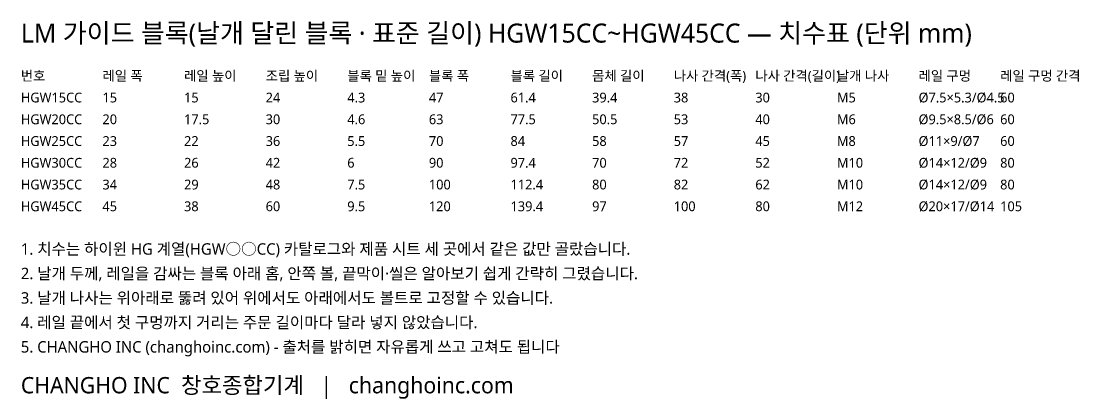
# Model space of a CAD drawing. Header units: millimetres. Extents: x 0 to 851, y -834 to 62.
# Drawn here: x 0.1 to 388.9, y -833.5 to -694.6 of the extents above; entities that cross this region are included whole.
import ezdxf

# ---------------------------------------------------------------- set-up
doc = ezdxf.new("R2010")
doc.units = ezdxf.units.MM
doc.layers.add('문자', color=7, linetype='CONTINUOUS')
doc.styles.add('CH_KOR', font='malgun.ttf')

msp = doc.modelspace()

# ---------------------------------------------------------------- texts
at = {"layer": '문자', "style": 'CH_KOR'}
for s, height, p in [('LM 가이드 블록(날개 달린 블록 · 표준 길이) HGW15CC~HGW45CC — 치수표 (단위 mm)', 7, (0, -702.5)), ('번호', 3.6, (0, -716.5)), ('레일 폭', 3.6, (30, -716.5)), ('레일 높이', 3.6, (60, -716.5)), ('조립 높이', 3.6, (90, -716.5)), ('블록 밑 높이', 3.6, (120, -716.5)), ('블록 폭', 3.6, (150, -716.5)), ('블록 길이', 3.6, (180, -716.5)), ('몸체 길이', 3.6, (210, -716.5)), ('나사 간격(폭)', 3.6, (240, -716.5)), ('나사 간격(길이)', 3.6, (270, -716.5)), ('날개 나사', 3.6, (300, -716.5)), ('레일 구멍', 3.6, (330, -716.5)), ('레일 구멍 간격', 3.6, (360, -716.5)), ('HGW15CC', 3.6, (0, -724.5)), ('15', 3.6, (30, -724.5)), ('15', 3.6, (60, -724.5)), ('24', 3.6, (90, -724.5)), ('4.3', 3.6, (120, -724.5)), ('47', 3.6, (150, -724.5)), ('61.4', 3.6, (180, -724.5)), ('39.4', 3.6, (210, -724.5)), ('38', 3.6, (240, -724.5)), ('30', 3.6, (270, -724.5)), ('M5', 3.6, (300, -724.5)), ('Ø7.5×5.3/Ø4.5', 3.6, (330, -724.5)), ('60', 3.6, (360, -724.5)), ('HGW20CC', 3.6, (0, -732.5)), ('20', 3.6, (30, -732.5)), ('17.5', 3.6, (60, -732.5)), ('30', 3.6, (90, -732.5)), ('4.6', 3.6, (120, -732.5)), ('63', 3.6, (150, -732.5)), ('77.5', 3.6, (180, -732.5)), ('50.5', 3.6, (210, -732.5)), ('53', 3.6, (240, -732.5)), ('40', 3.6, (270, -732.5)), ('M6', 3.6, (300, -732.5)), ('Ø9.5×8.5/Ø6', 3.6, (330, -732.5)), ('60', 3.6, (360, -732.5)), ('HGW25CC', 3.6, (0, -740.5)), ('23', 3.6, (30, -740.5)), ('22', 3.6, (60, -740.5)), ('36', 3.6, (90, -740.5)), ('5.5', 3.6, (120, -740.5)), ('70', 3.6, (150, -740.5)), ('84', 3.6, (180, -740.5)), ('58', 3.6, (210, -740.5)), ('57', 3.6, (240, -740.5)), ('45', 3.6, (270, -740.5)), ('M8', 3.6, (300, -740.5)), ('Ø11×9/Ø7', 3.6, (330, -740.5)), ('60', 3.6, (360, -740.5)), ('HGW30CC', 3.6, (0, -748.5)), ('28', 3.6, (30, -748.5)), ('26', 3.6, (60, -748.5)), ('42', 3.6, (90, -748.5)), ('6', 3.6, (120, -748.5)), ('90', 3.6, (150, -748.5)), ('97.4', 3.6, (180, -748.5)), ('70', 3.6, (210, -748.5)), ('72', 3.6, (240, -748.5)), ('52', 3.6, (270, -748.5)), ('M10', 3.6, (300, -748.5)), ('Ø14×12/Ø9', 3.6, (330, -748.5)), ('80', 3.6, (360, -748.5)), ('HGW35CC', 3.6, (0, -756.5)), ('34', 3.6, (30, -756.5)), ('29', 3.6, (60, -756.5)), ('48', 3.6, (90, -756.5)), ('7.5', 3.6, (120, -756.5)), ('100', 3.6, (150, -756.5)), ('112.4', 3.6, (180, -756.5)), ('80', 3.6, (210, -756.5)), ('82', 3.6, (240, -756.5)), ('62', 3.6, (270, -756.5)), ('M10', 3.6, (300, -756.5)), ('Ø14×12/Ø9', 3.6, (330, -756.5)), ('80', 3.6, (360, -756.5)), ('HGW45CC', 3.6, (0, -764.5)), ('45', 3.6, (30, -764.5)), ('38', 3.6, (60, -764.5)), ('60', 3.6, (90, -764.5)), ('9.5', 3.6, (120, -764.5)), ('120', 3.6, (150, -764.5)), ('139.4', 3.6, (180, -764.5)), ('97', 3.6, (210, -764.5)), ('100', 3.6, (240, -764.5)), ('80', 3.6, (270, -764.5)), ('M12', 3.6, (300, -764.5)), ('Ø20×17/Ø14', 3.6, (330, -764.5)), ('105', 3.6, (360, -764.5)), ('1. 치수는 하이윈 HG 계열(HGW○○CC) 카탈로그와 제품 시트 세 곳에서 같은 값만 골랐습니다.', 4.2, (0, -780.5)), ('2. 날개 두께, 레일을 감싸는 블록 아래 홈, 안쪽 볼, 끝막이·씰은 알아보기 쉽게 간략히 그렸습니다.', 4.2, (0, -789.5)), ('3. 날개 나사는 위아래로 뚫려 있어 위에서도 아래에서도 볼트로 고정할 수 있습니다.', 4.2, (0, -798.5)), ('4. 레일 끝에서 첫 구멍까지 거리는 주문 길이마다 달라 넣지 않았습니다.', 4.2, (0, -807.5)), ('5. CHANGHO INC (changhoinc.com) - 출처를 밝히면 자유롭게 쓰고 고쳐도 됩니다', 4.2, (0, -816.5)), ('CHANGHO INC  창호종합기계   |   changhoinc.com', 6, (0, -831.5))]:
    msp.add_text(s, height=height, dxfattribs=at).set_placement(p)

doc.saveas('drawing.dxf')
